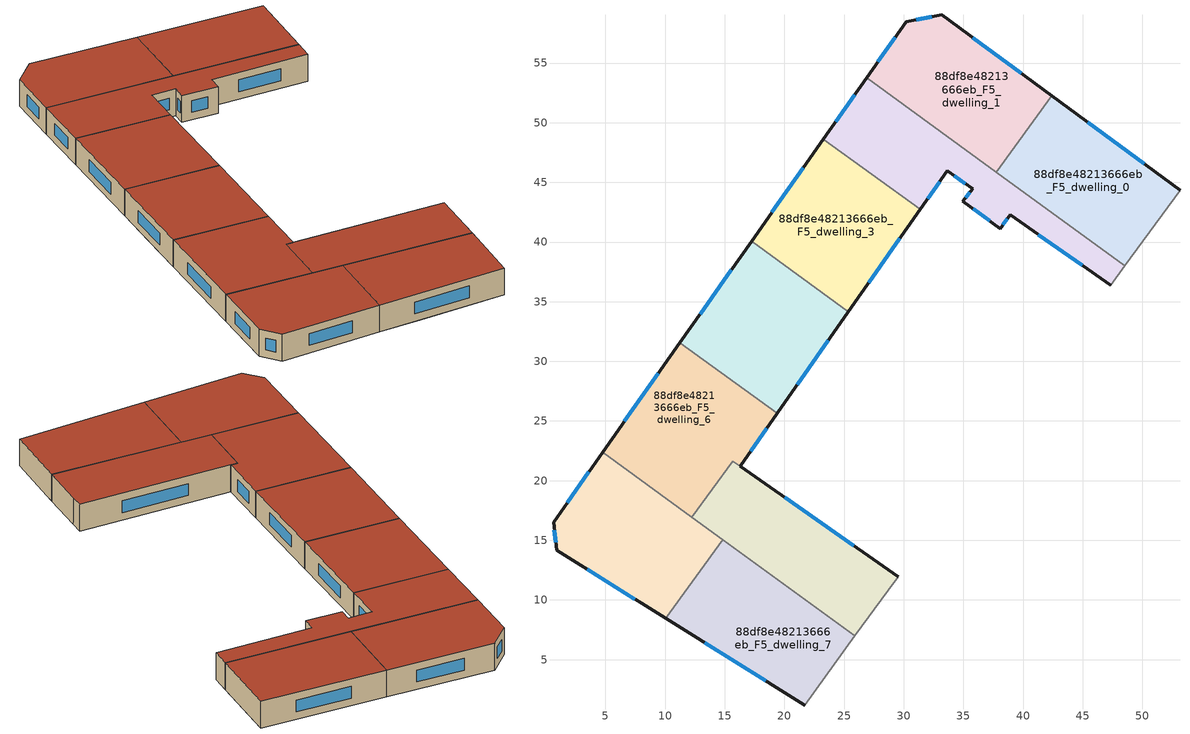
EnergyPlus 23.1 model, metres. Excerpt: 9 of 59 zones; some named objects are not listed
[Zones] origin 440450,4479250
88df8e48213666eb_F5_dwelling_0
 floor adiabatic (EU_floor_Construction): 53.15,44.36 48.54,38.01 37.77,45.86 42.43,52.24 z15
 wall outside (EU_wall_Construction): 53.15,44.36 42.42,52.25 z15:18
 wall to 88df8e48213666eb_F5_dwelling_1 (EU_wall_Construction): 42.42,52.25 37.77,45.86 z15:18
 wall adiabatic (EU_wall_Construction): 48.54,38.01 53.15,44.36 z15:18
 wall to 88df8e48213666eb_F5_dwelling_2 (EU_wall_Construction): 37.77,45.86 48.54,38.01 z15:18
 window (EU_Window_Construction): 50.14,46.57 45.44,50.03 z15.84:17.16
 roof outside (EU_roof_Construction): 48.54,38.01 53.15,44.36 42.42,52.25 37.77,45.86 z18
88df8e48213666eb_F5_dwelling_1
 floor to 88df8e48213666eb_F4_dwelling_1 (EU_floor_Construction): 42.42,52.25 38.23,46.49 27.34,54.42 30.2,58.48 33.19,59.03 z15
 floor to 88df8e48213666eb_F4_dwelling_3 (EU_floor_Construction): 33.14,50.2 32.68,49.56 26.89,53.78 27.34,54.42 z15
 floor to 88df8e48213666eb_F4_dwelling_2 (EU_floor_Construction): 38.23,46.49 37.77,45.86 32.68,49.56 33.14,50.2 z15
 wall outside (EU_wall_Construction): 42.42,52.25 33.19,59.03 30.2,58.48 26.89,53.78 z15:18
 wall to 88df8e48213666eb_F5_dwelling_2 (EU_wall_Construction): 26.89,53.78 37.77,45.86 z15:18
 window (EU_Window_Construction): 29.27,57.16 27.82,55.1 / 32.35,58.88 31.04,58.64 / 39.83,54.15 35.78,57.13 z15.84:17.16
 roof outside (EU_roof_Construction): 37.77,45.86 42.42,52.25 33.19,59.03 30.2,58.48 26.89,53.78 z18
88df8e48213666eb_F5_dwelling_2
 floor to 88df8e48213666eb_F4_dwelling_2 (EU_floor_Construction): 48.54,38.02 47.35,36.39 38.92,42.28 38.08,41.12 34.96,43.41 35.77,44.48 33.64,45.97 31.36,42.73 28.97,44.47 32.68,49.56 z15
 floor to 88df8e48213666eb_F4_dwelling_3 (EU_floor_Construction): 32.68,49.56 28.97,44.47 23.26,48.63 26.89,53.78 z15
 wall outside (EU_wall_Construction): 31.36,42.73 33.64,45.97 35.77,44.48 34.96,43.41 38.08,41.12 38.92,42.28 47.35,36.39 / 26.89,53.78 23.26,48.63 z15:18
 wall to 88df8e48213666eb_F5_dwelling_3 (EU_wall_Construction): 23.26,48.63 31.36,42.73 z15:18
 wall adiabatic (EU_wall_Construction): 47.35,36.39 48.54,38.01 z15:18
 window (EU_Window_Construction): 35.84,42.77 37.2,41.77 / 35.54,44.18 35.19,43.71 / 34.24,45.56 35.17,44.9 / 32,43.64 33,45.06 / 25.87,52.33 24.28,50.07 / 41.29,40.63 44.98,38.04 / 38.31,41.45 38.68,41.96 z15.84:17.16
 roof outside (EU_roof_Construction): 47.35,36.39 48.54,38.01 26.89,53.78 23.26,48.63 31.36,42.73 33.64,45.97 35.77,44.48 34.96,43.41 38.08,41.12 38.92,42.28 z18
88df8e48213666eb_F5_dwelling_3
 floor adiabatic (EU_floor_Construction): 31.36,42.73 25.37,34.17 17.24,40.08 23.26,48.63 z15
 wall outside (EU_wall_Construction): 25.37,34.17 31.36,42.73 / 23.26,48.63 17.24,40.08 z15:18
 wall to 88df8e48213666eb_F5_dwelling_4 (EU_wall_Construction): 17.24,40.08 25.37,34.17 z15:18
 window (EU_Window_Construction): 27.05,36.57 29.68,40.32 / 21.57,46.23 18.93,42.48 z15.84:17.16
 roof outside (EU_roof_Construction): 25.37,34.17 31.36,42.73 23.26,48.63 17.24,40.08 z18
88df8e48213666eb_F5_dwelling_4
 floor to 88df8e48213666eb_F4_dwelling_4 (EU_floor_Construction): 25.37,34.17 22.37,29.89 14.24,35.82 17.24,40.08 z15
 floor to 88df8e48213666eb_F4_dwelling_6 (EU_floor_Construction): 19.92,31.68 16.86,27.47 11.24,31.56 14.24,35.82 z15
 floor to 88df8e48213666eb_F4_dwelling_5 (EU_floor_Construction): 22.37,29.89 19.38,25.63 16.86,27.47 19.92,31.68 z15
 wall outside (EU_wall_Construction): 19.38,25.63 25.37,34.17 / 17.24,40.08 11.24,31.56 z15:18
 wall to 88df8e48213666eb_F5_dwelling_6 (EU_wall_Construction): 11.24,31.56 19.38,25.63 z15:18
 window (EU_Window_Construction): 21.06,28.03 23.69,31.77 / 15.56,37.69 12.92,33.95 z15.84:17.16
 roof outside (EU_roof_Construction): 19.38,25.63 25.37,34.17 17.24,40.08 11.24,31.56 z18
88df8e48213666eb_F5_dwelling_5
 floor to 88df8e48213666eb_F4_dwelling_5 (EU_floor_Construction): 29.54,11.94 28.71,10.83 27.56,9.25 13.9,19.2 15.68,21.64 z15
 floor to 88df8e48213666eb_F4_dwelling_8 (EU_floor_Construction): 17,16.94 15.35,14.68 12.25,16.93 13.9,19.2 z15
 floor to 88df8e48213666eb_F4_dwelling_7 (EU_floor_Construction): 27.56,9.25 25.91,6.98 18.5,12.38 20.15,14.65 z15
 floor to 88df8e48213666eb_F4_dwelling_9 (EU_floor_Construction): 20.15,14.65 18.5,12.38 15.35,14.68 17,16.94 z15
 wall outside (EU_wall_Construction): 29.54,11.94 16.29,21.21 z15:18
 wall to 88df8e48213666eb_F5_dwelling_6 (EU_wall_Construction): 16.29,21.21 15.68,21.64 12.25,16.93 z15:18
 wall adiabatic (EU_wall_Construction): 25.91,6.98 28.71,10.83 29.54,11.94 z15:18
 wall to 88df8e48213666eb_F5_dwelling_7 (EU_wall_Construction): 14.83,15.05 25.91,6.98 z15:18
 wall to 88df8e48213666eb_F5_dwelling_8 (EU_wall_Construction): 12.25,16.93 14.83,15.05 z15:18
 window (EU_Window_Construction): 25.82,14.54 20.01,18.61 z15.84:17.16
 roof outside (EU_roof_Construction): 25.91,6.98 28.71,10.83 29.54,11.94 15.68,21.64 12.25,16.93 z18
88df8e48213666eb_F5_dwelling_6
 floor to 88df8e48213666eb_F4_dwelling_6 (EU_floor_Construction): 16.86,27.47 11.9,20.66 6.39,24.67 11.24,31.56 z15
 floor to 88df8e48213666eb_F4_dwelling_5 (EU_floor_Construction): 19.38,25.63 16.29,21.21 15.68,21.64 13.9,19.2 11.9,20.66 16.86,27.47 z15
 floor to 88df8e48213666eb_F4_dwelling_8 (EU_floor_Construction): 13.9,19.2 12.25,16.93 4.77,22.38 6.39,24.67 z15
 wall outside (EU_wall_Construction): 11.24,31.56 4.77,22.38 / 16.29,21.21 19.38,25.63 z15:18
 wall to 88df8e48213666eb_F5_dwelling_8 (EU_wall_Construction): 4.77,22.38 12.25,16.93 z15:18
 window (EU_Window_Construction): 9.42,28.98 6.59,24.96 / 17.16,22.45 18.51,24.39 z15.84:17.16
 roof outside (EU_roof_Construction): 16.29,21.21 19.38,25.63 11.24,31.56 4.77,22.38 12.25,16.93 15.68,21.64 z18
88df8e48213666eb_F5_dwelling_7
 floor to 88df8e48213666eb_F4_dwelling_7 (EU_floor_Construction): 25.91,6.98 21.7,1.19 13.9,6.06 18.5,12.38 z15
 floor to 88df8e48213666eb_F4_dwelling_9 (EU_floor_Construction): 18.5,12.38 13.9,6.06 10.04,8.46 12.23,11.48 12.75,11.11 15.35,14.68 z15
 floor to 88df8e48213666eb_F4_dwelling_8 (EU_floor_Construction): 15.35,14.68 12.75,11.11 12.23,11.48 14.83,15.05 z15
 wall outside (EU_wall_Construction): 10.04,8.46 21.7,1.19 z15:18
 wall to 88df8e48213666eb_F5_dwelling_8 (EU_wall_Construction): 14.83,15.05 10.04,8.46 z15:18
 wall adiabatic (EU_wall_Construction): 21.7,1.19 25.91,6.98 z15:18
 window (EU_Window_Construction): 13.31,6.42 18.43,3.23 z15.84:17.16
 roof outside (EU_roof_Construction): 21.7,1.19 25.91,6.98 14.83,15.05 10.04,8.46 z18
88df8e48213666eb_F5_dwelling_8
 floor to 88df8e48213666eb_F4_dwelling_8 (EU_floor_Construction): 14.83,15.05 12.23,11.48 2.23,18.77 4.77,22.38 z15
 floor to 88df8e48213666eb_F4_dwelling_9 (EU_floor_Construction): 12.23,11.48 10.04,8.46 0.9,14.17 0.64,16.52 2.23,18.77 z15
 wall outside (EU_wall_Construction): 4.77,22.38 0.64,16.52 0.9,14.17 10.04,8.46 z15:18
 window (EU_Window_Construction): 3.46,12.56 7.47,10.07 / 0.71,15.86 0.82,14.83 / 3.61,20.73 1.8,18.17 z15.84:17.16
 roof outside (EU_roof_Construction): 10.04,8.46 14.83,15.05 4.77,22.38 0.64,16.52 0.9,14.17 z18
[Building]
EU S2 Campaign: North Axis=0; Terrain=City; Solar Distribution=FullExterior
[Site:Location]
Madrid: Latitude=40.5; Longitude=-3.5; Time Zone=1; Elevation=609
[SizingPeriod:WeatherFileDays]
AnnualSizingPeriod: Begin Month=1; Begin Day of Month=1; End Month=12; End Day of Month=31; Day of Week for Start Day=Monday; Use Weather File Daylight Saving Period=No; Use Weather File Rain and Snow Indicators=No
[MATERIAL]
EU_InternalMass_Material: Roughness=MediumRough; Thickness=0.1; Conductivity=1; Density=1800; Specific Heat=900; Thermal Absorptance=0.9; Solar Absorptance=0.7; Visible Absorptance=0.7
[MATERIAL:NOMASS] Roughness=MediumRough; Thermal Absorptance=0.9; Solar Absorptance=0.7; Visible Absorptance=0.7
Name | Thermal Resistance
EU_wall_NoMass; EU_roof_NoMass | 2.16768
EU_floor_NoMass | 1.14339
[WINDOWMATERIAL:SIMPLEGLAZINGSYSTEM]
EU_Window_SimpleGlazing: UFactor=3.23888; Solar Heat Gain Coefficient=0.85; Visible Transmittance=0.85
[CONSTRUCTION]
EU_wall_Construction: EU_wall_NoMass
EU_roof_Construction: EU_roof_NoMass
EU_floor_Construction: EU_floor_NoMass
EU_Window_Construction: EU_Window_SimpleGlazing
EU_InternalMass_Construction: EU_InternalMass_Material
[ZONE] Type=1; Multiplier=1; Ceiling Height=autocalculate; Floor Area=autocalculate; Part of Total Floor Area=Yes
Name | Volume
88df8e48213666eb_F5_dwelling_0 | 314.672
88df8e48213666eb_F5_dwelling_1 | 314.699
88df8e48213666eb_F5_dwelling_2; 88df8e48213666eb_F5_dwelling_4 | 314.696
88df8e48213666eb_F5_dwelling_3 | 314.692
88df8e48213666eb_F5_dwelling_5 | 303.471
88df8e48213666eb_F5_dwelling_6 | 325.96
88df8e48213666eb_F5_dwelling_7 | 314.698
88df8e48213666eb_F5_dwelling_8 | 314.679
[INTERNALMASS] Construction=EU_InternalMass_Construction
Name | Zone or ZoneList | Surface Area
88df8e48213666eb_F5_dwelling_0_EU_InternalMass | 88df8e48213666eb_F5_dwelling_0 | 104.889
88df8e48213666eb_F5_dwelling_1_EU_InternalMass | 88df8e48213666eb_F5_dwelling_1 | 104.901
88df8e48213666eb_F5_dwelling_2_EU_InternalMass | 88df8e48213666eb_F5_dwelling_2 | 104.899
88df8e48213666eb_F5_dwelling_3_EU_InternalMass | 88df8e48213666eb_F5_dwelling_3 | 104.897
88df8e48213666eb_F5_dwelling_4_EU_InternalMass | 88df8e48213666eb_F5_dwelling_4 | 104.899
88df8e48213666eb_F5_dwelling_5_EU_InternalMass | 88df8e48213666eb_F5_dwelling_5 | 101.15
88df8e48213666eb_F5_dwelling_6_EU_InternalMass | 88df8e48213666eb_F5_dwelling_6 | 108.652
88df8e48213666eb_F5_dwelling_7_EU_InternalMass | 88df8e48213666eb_F5_dwelling_7 | 104.898
88df8e48213666eb_F5_dwelling_8_EU_InternalMass | 88df8e48213666eb_F5_dwelling_8 | 104.894
[OTHEREQUIPMENT] Fuel Type=Electricity; Design Level Calculation Method=Watts/Area; Power per Zone Floor Area=1; Fraction Latent=0; Fraction Radiant=0; Fraction Lost=0; Carbon Dioxide Generation Rate=0; EndUse Subcategory=EU_Step8_InternalGains
Name | Zone or ZoneList or Space or SpaceList | Schedule
EU_Step8_InternalGain_88df8e48213666eb_F5_dwelling_0_f000 | 88df8e48213666eb_F5_dwelling_0 | EU_Step8_GainSchedule_88df8e48213666eb_F5_dwelling_0_f000
EU_Step8_InternalGain_88df8e48213666eb_F5_dwelling_1_f000 | 88df8e48213666eb_F5_dwelling_1 | EU_Step8_GainSchedule_88df8e48213666eb_F5_dwelling_1_f000
EU_Step8_InternalGain_88df8e48213666eb_F5_dwelling_2_f000 | 88df8e48213666eb_F5_dwelling_2 | EU_Step8_GainSchedule_88df8e48213666eb_F5_dwelling_2_f000
EU_Step8_InternalGain_88df8e48213666eb_F5_dwelling_3_f000 | 88df8e48213666eb_F5_dwelling_3 | EU_Step8_GainSchedule_88df8e48213666eb_F5_dwelling_3_f000
EU_Step8_InternalGain_88df8e48213666eb_F5_dwelling_4_f000 | 88df8e48213666eb_F5_dwelling_4 | EU_Step8_GainSchedule_88df8e48213666eb_F5_dwelling_4_f000
EU_Step8_InternalGain_88df8e48213666eb_F5_dwelling_5_f000 | 88df8e48213666eb_F5_dwelling_5 | EU_Step8_GainSchedule_88df8e48213666eb_F5_dwelling_5_f000
EU_Step8_InternalGain_88df8e48213666eb_F5_dwelling_6_f000 | 88df8e48213666eb_F5_dwelling_6 | EU_Step8_GainSchedule_88df8e48213666eb_F5_dwelling_6_f000
EU_Step8_InternalGain_88df8e48213666eb_F5_dwelling_7_f000 | 88df8e48213666eb_F5_dwelling_7 | EU_Step8_GainSchedule_88df8e48213666eb_F5_dwelling_7_f000
EU_Step8_InternalGain_88df8e48213666eb_F5_dwelling_8_f000 | 88df8e48213666eb_F5_dwelling_8 | EU_Step8_GainSchedule_88df8e48213666eb_F5_dwelling_8_f000
[ZONEVENTILATION:DESIGNFLOWRATE] Schedule=EU_AlwaysOn; Design Flow Rate Calculation Method=AirChanges/Hour; Air Changes per Hour=0.480546; Ventilation Type=Natural; Fan Pressure Rise=0; Fan Total Efficiency=1; Constant Term Coefficient=1; Temperature Term Coefficient=0; Velocity Term Coefficient=0; Velocity Squared Term Coefficient=0; Minimum Indoor Temperature=-100; Maximum Indoor Temperature=100; Delta Temperature=-100; Minimum Outdoor Temperature=-100; Maximum Outdoor Temperature=100; Maximum Wind Speed=40
Name | Zone or ZoneList or Space or SpaceList
EU_ConstantAir_88df8e48213666eb_F5_dwelling_0 | 88df8e48213666eb_F5_dwelling_0
EU_ConstantAir_88df8e48213666eb_F5_dwelling_1 | 88df8e48213666eb_F5_dwelling_1
EU_ConstantAir_88df8e48213666eb_F5_dwelling_2 | 88df8e48213666eb_F5_dwelling_2
EU_ConstantAir_88df8e48213666eb_F5_dwelling_3 | 88df8e48213666eb_F5_dwelling_3
EU_ConstantAir_88df8e48213666eb_F5_dwelling_4 | 88df8e48213666eb_F5_dwelling_4
EU_ConstantAir_88df8e48213666eb_F5_dwelling_5 | 88df8e48213666eb_F5_dwelling_5
EU_ConstantAir_88df8e48213666eb_F5_dwelling_6 | 88df8e48213666eb_F5_dwelling_6
EU_ConstantAir_88df8e48213666eb_F5_dwelling_7 | 88df8e48213666eb_F5_dwelling_7
EU_ConstantAir_88df8e48213666eb_F5_dwelling_8 | 88df8e48213666eb_F5_dwelling_8
[HVACTEMPLATE:ZONE:IDEALLOADSAIRSYSTEM] System Availability Schedule=EU_AlwaysOn; Maximum Heating Supply Air Temperature=50; Minimum Cooling Supply Air Temperature=13; Maximum Heating Supply Air Humidity Ratio=0.0156; Minimum Cooling Supply Air Humidity Ratio=0.0077; Heating Limit=NoLimit; Cooling Limit=NoLimit; Heating Availability Schedule=EU_AlwaysOn; Cooling Availability Schedule=EU_CoolingOff; Dehumidification Control Type=ConstantSensibleHeatRatio; Cooling Sensible Heat Ratio=0.7; Dehumidification Setpoint=60; Humidification Control Type=None; Humidification Setpoint=30; Outdoor Air Method=None; Outdoor Air Flow Rate per Person=0.00944; Outdoor Air Flow Rate per Zone Floor Area=0; Outdoor Air Flow Rate per Zone=0; Demand Controlled Ventilation Type=None; Outdoor Air Economizer Type=NoEconomizer; Heat Recovery Type=None; Sensible Heat Recovery Effectiveness=0.7; Latent Heat Recovery Effectiveness=0.65
Name | Template Thermostat
88df8e48213666eb_F5_dwelling_0 | EU_HeatOnly_88df8e48213666eb_F5_dwelling_0
88df8e48213666eb_F5_dwelling_1 | EU_HeatOnly_88df8e48213666eb_F5_dwelling_1
88df8e48213666eb_F5_dwelling_2 | EU_HeatOnly_88df8e48213666eb_F5_dwelling_2
88df8e48213666eb_F5_dwelling_3 | EU_HeatOnly_88df8e48213666eb_F5_dwelling_3
88df8e48213666eb_F5_dwelling_4 | EU_HeatOnly_88df8e48213666eb_F5_dwelling_4
88df8e48213666eb_F5_dwelling_5 | EU_HeatOnly_88df8e48213666eb_F5_dwelling_5
88df8e48213666eb_F5_dwelling_6 | EU_HeatOnly_88df8e48213666eb_F5_dwelling_6
88df8e48213666eb_F5_dwelling_7 | EU_HeatOnly_88df8e48213666eb_F5_dwelling_7
88df8e48213666eb_F5_dwelling_8 | EU_HeatOnly_88df8e48213666eb_F5_dwelling_8
[SIZING:ZONE] Zone Cooling Design Supply Air Temperature Input Method=SupplyAirTemperature; Zone Cooling Design Supply Air Temperature=13; Zone Heating Design Supply Air Temperature Input Method=SupplyAirTemperature; Zone Heating Design Supply Air Temperature=50; Zone Cooling Design Supply Air Humidity Ratio=0.008; Zone Heating Design Supply Air Humidity Ratio=0.008; Cooling Design Air Flow Method=DesignDay; Cooling Design Air Flow Rate=0; Cooling Minimum Air Flow per Zone Floor Area=0.000762; Cooling Minimum Air Flow=0; Cooling Minimum Air Flow Fraction=0.2; Heating Design Air Flow Method=DesignDay; Heating Design Air Flow Rate=0; Heating Maximum Air Flow per Zone Floor Area=0.002032; Heating Maximum Air Flow=0.141576; Heating Maximum Air Flow Fraction=0.3; Account for Dedicated Outdoor Air System=No; Dedicated Outdoor Air System Control Strategy=NeutralSupplyAir; Dedicated Outdoor Air Low Setpoint Temperature for Design=autosize; Dedicated Outdoor Air High Setpoint Temperature for Design=autosize; Zone Load Sizing Method=Sensible Load Only No Latent Load; Zone Latent Cooling Design Supply Air Humidity Ratio Input Method=HumidityRatioDifference; Zone Cooling Design Supply Air Humidity Ratio Difference=0.005; Zone Latent Heating Design Supply Air Humidity Ratio Input Method=HumidityRatioDifference; Zone Humidification Design Supply Air Humidity Ratio Difference=0.005
88df8e48213666eb_F5_dwelling_0; 88df8e48213666eb_F5_dwelling_1; 88df8e48213666eb_F5_dwelling_2; 88df8e48213666eb_F5_dwelling_3; 88df8e48213666eb_F5_dwelling_4; 88df8e48213666eb_F5_dwelling_5; 88df8e48213666eb_F5_dwelling_6; 88df8e48213666eb_F5_dwelling_7; 88df8e48213666eb_F5_dwelling_8
[SCHEDULE:CONSTANT]
Name | Hourly Value
EU_AlwaysOn | 1
EU_CoolingOff | 0
[SCHEDULE:FILE] Column Number=1; Rows to Skip at Top=0; Number of Hours of Data=8760; Column Separator=Comma; Interpolate to Timestep=No; Minutes per Item=60; Adjust Schedule for Daylight Savings=Yes
Name | File
EU_Step8_GainSchedule_88df8e48213666eb_F5_dwelling_0_f000 | ../../schedules/88df8e48213666eb/88df8e48213666eb_F5_dwelling_0_f000_gain.csv
EU_Step8_GainSchedule_88df8e48213666eb_F5_dwelling_1_f000 | ../../schedules/88df8e48213666eb/88df8e48213666eb_F5_dwelling_1_f000_gain.csv
EU_Step8_GainSchedule_88df8e48213666eb_F5_dwelling_2_f000 | ../../schedules/88df8e48213666eb/88df8e48213666eb_F5_dwelling_2_f000_gain.csv
EU_Step8_GainSchedule_88df8e48213666eb_F5_dwelling_3_f000 | ../../schedules/88df8e48213666eb/88df8e48213666eb_F5_dwelling_3_f000_gain.csv
EU_Step8_GainSchedule_88df8e48213666eb_F5_dwelling_4_f000 | ../../schedules/88df8e48213666eb/88df8e48213666eb_F5_dwelling_4_f000_gain.csv
EU_Step8_GainSchedule_88df8e48213666eb_F5_dwelling_5_f000 | ../../schedules/88df8e48213666eb/88df8e48213666eb_F5_dwelling_5_f000_gain.csv
EU_Step8_GainSchedule_88df8e48213666eb_F5_dwelling_6_f000 | ../../schedules/88df8e48213666eb/88df8e48213666eb_F5_dwelling_6_f000_gain.csv
EU_Step8_GainSchedule_88df8e48213666eb_F5_dwelling_7_f000 | ../../schedules/88df8e48213666eb/88df8e48213666eb_F5_dwelling_7_f000_gain.csv
EU_Step8_GainSchedule_88df8e48213666eb_F5_dwelling_8_f000 | ../../schedules/88df8e48213666eb/88df8e48213666eb_F5_dwelling_8_f000_gain.csv
